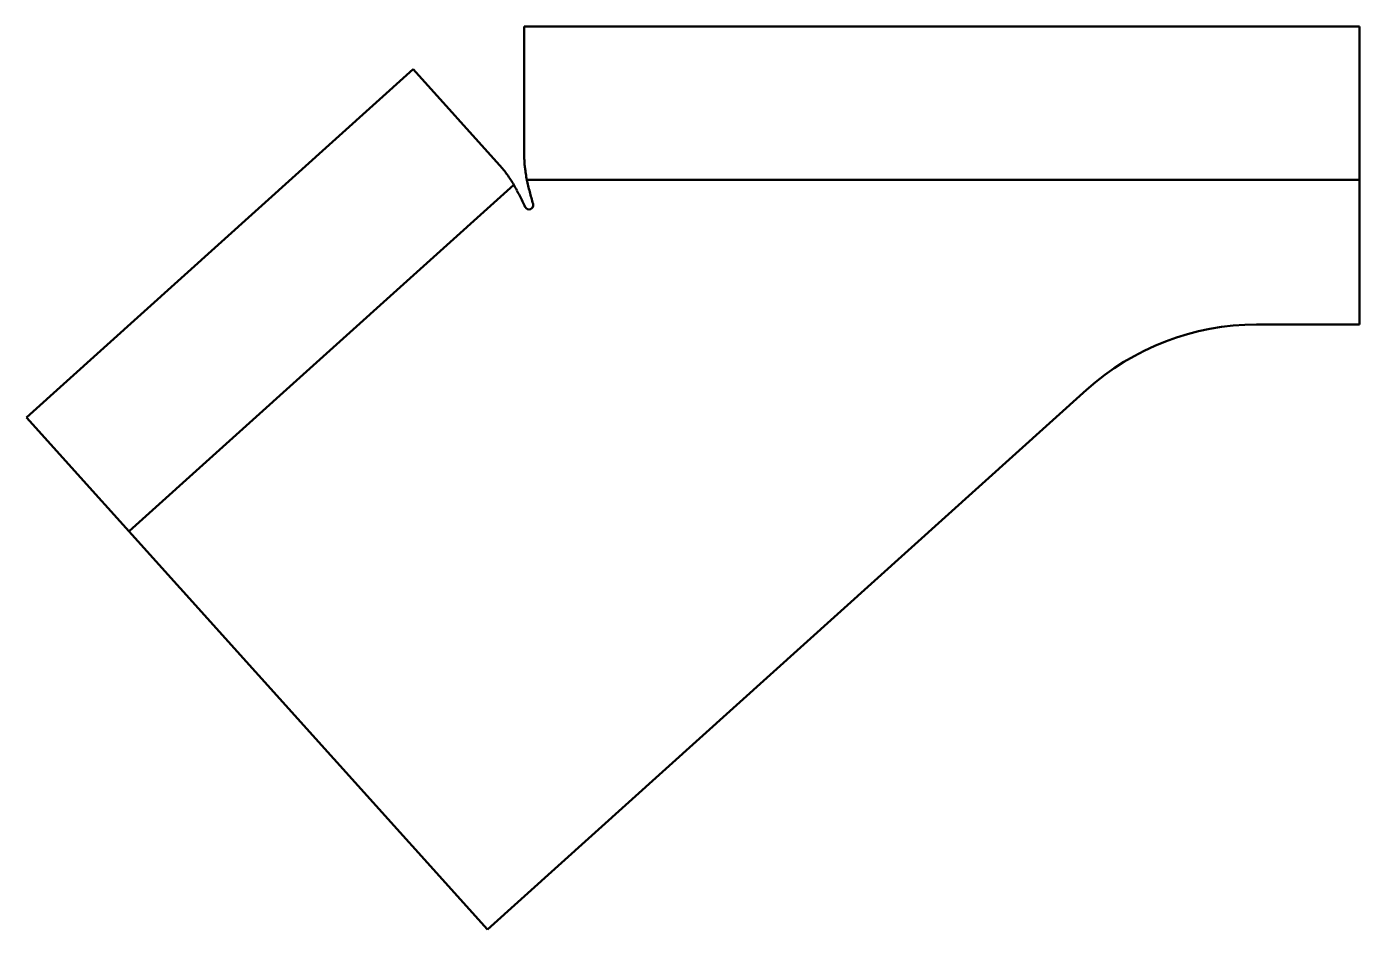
# Model space of a CAD drawing. Header units: millimetres. Extents: x 0 to 158, y 0 to 107.
import ezdxf

# ---------------------------------------------------------------- set-up
doc = ezdxf.new("R2010")
doc.units = ezdxf.units.MM
doc.layers.add('IV_BEND', color=250, linetype='Continuous', lineweight=50)
doc.layers.add('IV_OUTER_PROFILE', color=7, linetype='Continuous', lineweight=50)

msp = doc.modelspace()

# ---------------------------------------------------------------- linework, layer by layer
at = {"layer": 'IV_BEND'}
for p, q in [((59.12, 88.56), (157.5, 88.56)), ((12.11, 47.03), (57.57, 87.96))]:
    msp.add_line(p, q, dxfattribs=at)
at = {"layer": 'IV_OUTER_PROFILE'}
for p, q in [((157.5, 106.66), (58.8, 106.66)), ((58.8, 91.41), (58.8, 106.66)), ((157.5, 71.46), (157.5, 106.66)), ((45.69, 101.62), (0, 60.48)), ((55.9, 90.29), (45.69, 101.62)), ((157.5, 71.46), (145.34, 71.46)), ((125.26, 63.75), (54.46, 0)), ((54.46, 0), (0, 60.48))]:
    msp.add_line(p, q, dxfattribs=at)
for centre, radius, start, end in [((69.95, 91.4), 11.14, 179.9646, 183.6324), ((47.62, 82.83), 11.14, 38.3676, 42.0354), ((71.42, 91.46), 12.62, 183.4891, 186.7388), ((73.43, 91.66), 14.63, 186.5898, 189.4083), ((46.48, 81.89), 12.62, 35.2612, 38.5109), ((44.86, 80.7), 14.63, 32.5917, 35.4102), ((42.56, 79.17), 17.4, 30.3532, 32.7406), ((76.16, 92.07), 17.4, 189.2594, 191.6468), ((79.99, 92.8), 21.29, 191.5015, 193.4661), ((39.22, 77.15), 21.29, 28.5339, 30.4985), ((34.16, 74.32), 27.09, 27.1197, 28.6738), ((25.32, 69.57), 37.13, 25.1483, 27.4338), ((85.64, 94.09), 27.09, 193.3262, 194.8803), ((95.39, 96.47), 37.13, 194.5662, 196.8517), ((59.38, 85.57), 0.502, 205.7852, 16.2148), ((145.34, 41.46), 30, 90, 132)]:
    msp.add_arc(centre, radius, start, end, dxfattribs=at)

doc.saveas('drawing.dxf')
